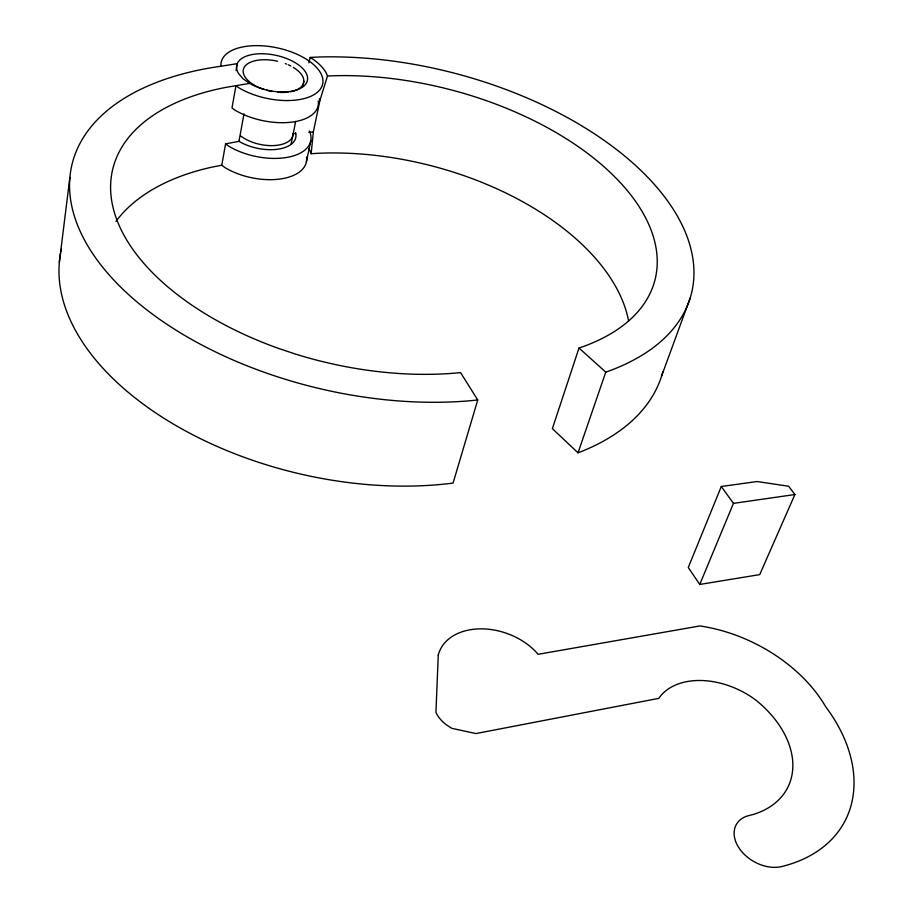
<?xml version="1.0" encoding="UTF-8"?>
<svg xmlns="http://www.w3.org/2000/svg" width="913" height="913" viewBox="0 0 913 913"><rect width="100%" height="100%" fill="white"/><g stroke="black" fill="none" stroke-linecap="round" stroke-linejoin="round"><path stroke-width="1.37" d="M290.448 91.757A30.859 15.373 12.1 0 0 303.755 82.124L303.835 80.504A30.859 15.373 12.1 0 0 293.335 67.425M293.187 133.435L293.084 134.85A30.289 15.726 11.9 0 1 272.553 145.624A30.289 15.726 11.9 0 1 240.712 135.969M628.578 320.851A238.476 136.767 14.4 0 0 316.218 153.384L311.139 153.738L313.33 131.986L319.949 100.362L327.47 76.041L326.854 74.33A57.063 28.349 12.1 0 0 313.033 59.254L310.192 57.428L308.914 62.803M59.356 262.225L69.867 177.487M236.045 70.529L237.266 63.636L221.049 66.227A290.859 160.049 13.5 0 0 100.053 263.868A290.859 160.049 13.5 0 0 477.739 399.985L453.065 483.08A282.026 164.477 13.3 0 1 174.634 424.785A282.026 164.477 13.3 0 1 60.623 253.038M306.551 157.036A50.466 26.66 11.8 0 1 279.526 179.096A50.466 26.66 11.8 0 1 224.929 167.57L221.768 165.219L225.579 143.855L238.966 141.344A35.402 18.397 11.8 0 0 278.362 149.139A35.402 18.397 11.8 0 0 295.584 132.659M238.966 141.344L244.011 113.84M291.03 144.368L295.675 121.395M302.694 86.712L303.812 81.131M306.369 161.989L310.751 141.024M327.47 76.041L332.674 75.779A245.78 132.91 14.6 0 1 621.879 184.323A245.78 132.91 14.6 0 1 579.002 348.036L552.376 428.631L578.02 452.825A276.456 158.794 14.4 0 0 662.827 371.819M578.02 452.825L605.764 372.15A284.947 154.343 14.6 0 0 652.692 182.577A284.947 154.343 14.6 0 0 319.858 56.983L310.192 57.428M661.628 375.939L690.137 298.14M721.293 486.503L688.276 567.487L699.757 584.446L759.719 574.608L794.892 494.538L788.649 486.241L757.105 481.539L721.293 486.503L733.447 503.371L699.757 584.446M221.768 165.219L212.524 167.011A243.269 141.652 13.3 0 0 115.94 221.414M249.591 83.403L242.995 78.712L238.487 73.451A36.132 17.952 12.1 0 1 272.314 54.632A36.132 17.952 12.1 0 1 305.501 84.384A36.132 17.952 12.1 0 1 249.591 83.403L226.515 87.271A250.858 137.806 13.6 0 0 112.288 204.078A250.858 137.806 13.6 0 0 278.533 348.412L294.899 353.89A250.858 137.806 13.6 0 0 460.574 372.607L477.739 399.985M733.447 503.371L794.892 494.538M293.153 133.834L295.629 133.572M308.788 132.282L313.33 131.986M285.37 63.602L286.534 64.07M225.579 143.855L228.775 146.194A50.843 26.431 11.8 0 0 287.778 157.264A50.843 26.431 11.8 0 0 309.416 131.016M579.002 348.036L605.764 372.15M319.39 98.764L319.949 100.362M311.139 153.738L310.557 151.992A55.476 29.296 11.8 0 0 308.925 148.796M221.049 66.227L220.957 63.773A51.904 25.792 12.1 0 1 285.153 49.873A51.904 25.792 12.1 0 1 317.233 92.407A51.904 25.792 12.1 0 1 239.24 88.025L235.965 85.685L231.993 107.951L235.234 110.29A51.493 26.043 12 0 0 290.927 122.239A51.493 26.043 12 0 0 318.26 100.955M60.874 251.737A282.026 164.477 13.3 0 1 61.422 249.169M288.109 92.122A30.859 15.373 12.1 0 1 277.712 92.247M272.222 91.505A30.859 15.373 12.1 0 1 266.756 90.261M264.108 89.451A30.859 15.373 12.1 0 1 243.919 67.882A30.859 15.373 12.1 0 1 277.609 61.262M288.188 64.755A30.859 15.373 12.1 0 1 290.859 66.033M438.263 655.089L435.935 712.425A33.382 24.195 19.3 0 0 446.389 724.842L451.764 728.312L475.913 733.561L658.764 698.365A69.879 47.784 26.4 0 1 756.226 700.408A97.098 67.094 26.2 0 1 753.83 814.27L746.72 816.188A33.427 23.533 29.9 0 0 739.484 848.679A33.427 23.533 29.9 0 0 781.733 866.551A160.551 110.998 26.3 0 0 850.688 806.772A166.451 115.175 26.1 0 0 825.672 706.719A132.18 90.056 26 0 0 699.94 625.941L538.134 654.301A57.553 40.686 19.6 0 0 480.523 628.852A57.553 40.686 19.6 0 0 438.263 655.089"/></g></svg>
